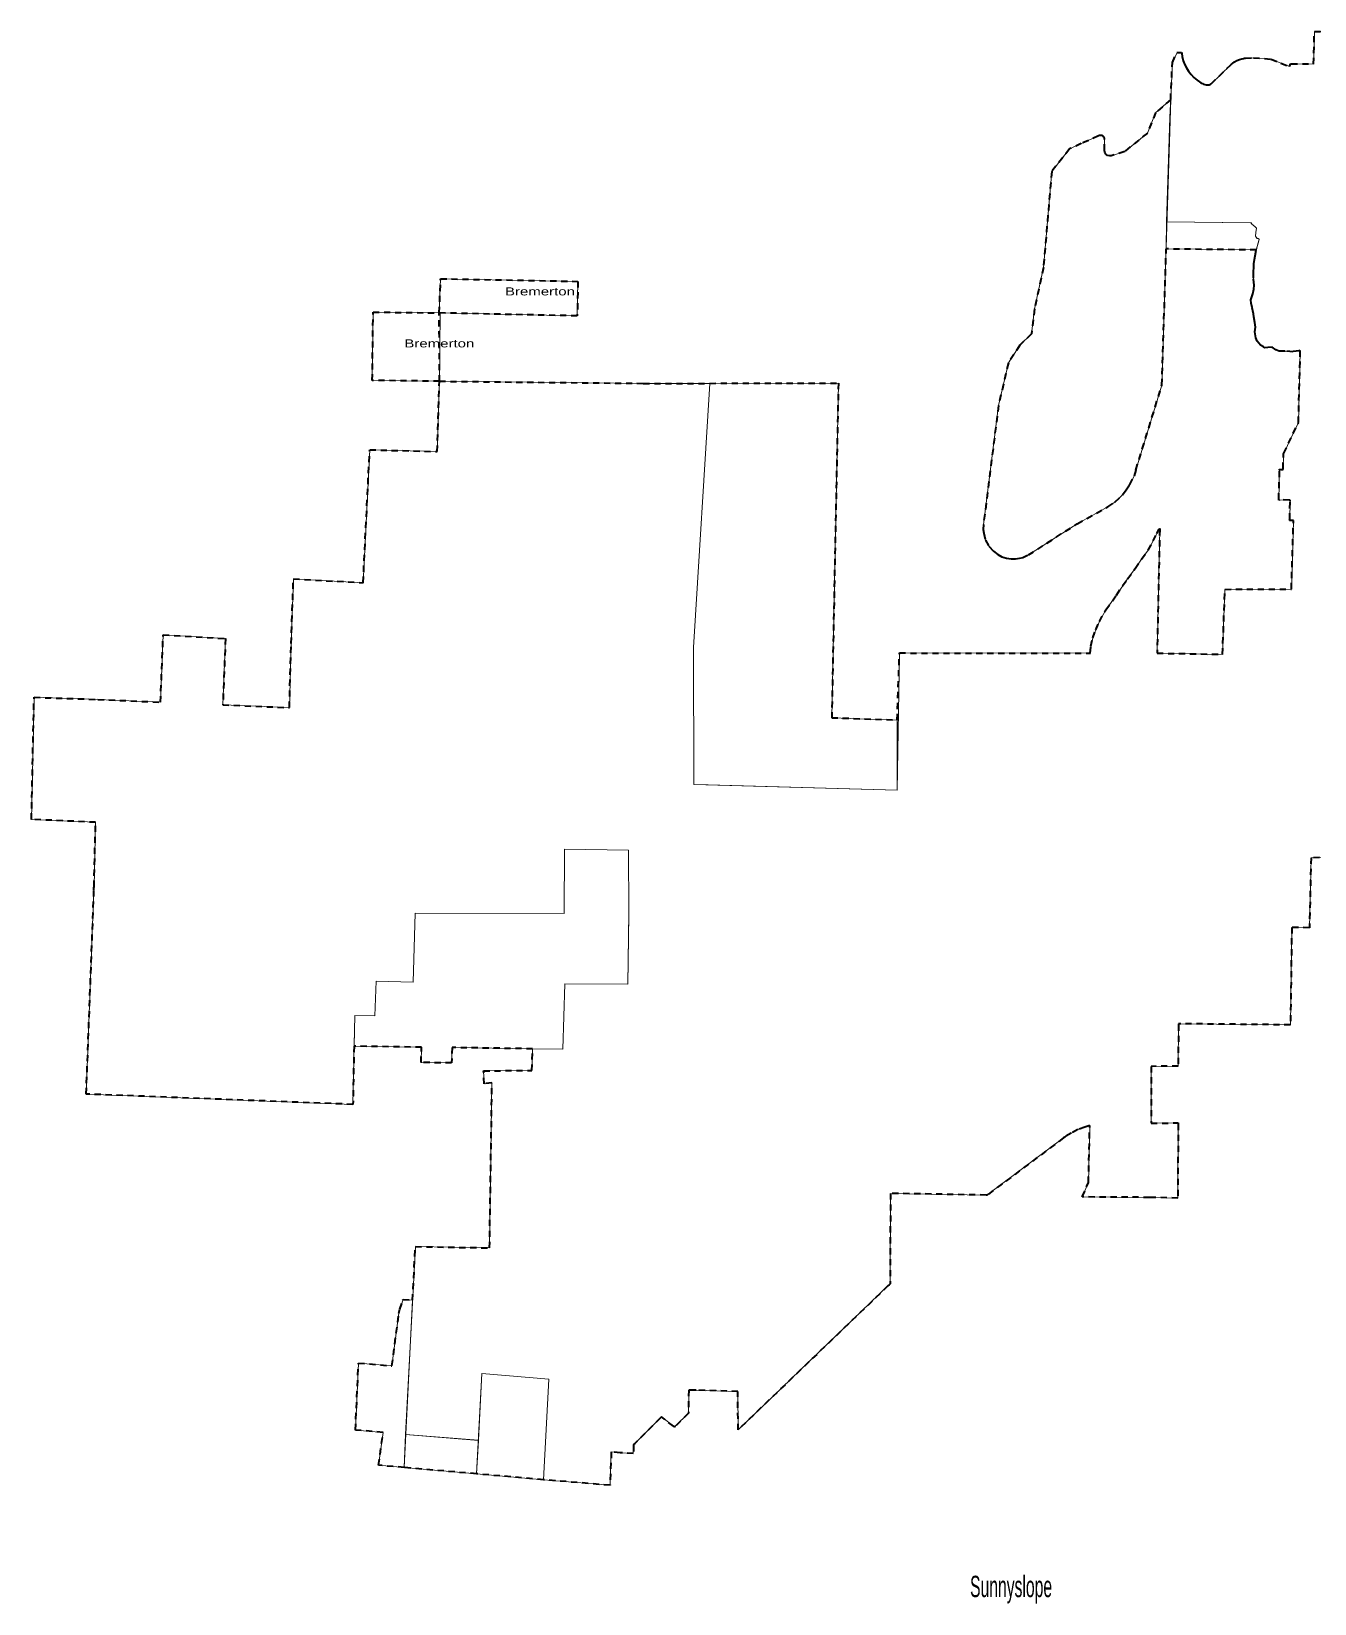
# Model space of a CAD drawing. Header units: feet. Extents: x -903180 to 1023491, y -707744 to 564635.
# Drawn here: x -448081 to -422827, y 3416 to 34361 of the extents above; entities that cross this region are included whole.
import ezdxf

# ---------------------------------------------------------------- set-up
doc = ezdxf.new("R2010")
doc.units = ezdxf.units.FT
doc.header["$LTSCALE"] = 80
doc.linetypes.add('SHORT_DASHED', pattern=[2.7, 1.5, -1.2])
doc.layers.add('13', color=7, linetype='SHORT_DASHED', lineweight=40)
doc.layers.add('58', color=7, linetype='Continuous', lineweight=13)
doc.layers.add('16', color=7, linetype='Continuous')
doc.layers.add('36', color=7, linetype='Continuous')

msp = doc.modelspace()

# ---------------------------------------------------------------- linework, layer by layer
at = {"layer": '13'}
for p, q in [((-423973.16, 30059.54), (-425748.03, 30079.62)), ((-440050.65, 27475.61), (-440054.21, 28819.98)), ((-426345.04, 25728.05), (-426379.63, 25605.87)), ((-427486.71, 12744.3), (-427620.85, 12677.96))]:
    msp.add_line(p, q, dxfattribs=at)
for points in [[(-425658.31, 33019.96), (-425625.1, 33750.92), (-425534.41, 33949.49), (-425465.55, 33948.48), (-425445.09, 33948.18), (-425441.92, 33928.19), (-425432.74, 33870.48), (-425410.25, 33784.91), (-425378.93, 33702.17), (-425350.93, 33646.61), (-425307.65, 33577.45), (-425257.38, 33513.19), (-425200.67, 33454.55), (-425138.13, 33402.15), (-425091.17, 33370.51), (-425063.47, 33351.85), (-425051.17, 33344.07), (-425034.48, 33334.92), (-425010.74, 33324.97), (-424986.08, 33317.55), (-424960.79, 33312.75), (-424935.14, 33310.63), (-424909.4, 33311.19), (-424903.87, 33311.89), (-424882.38, 33314.63), (-424863.87, 33332.25), (-424480.94, 33696.74), (-424459.2, 33717.44), (-424440.94, 33732.43), (-424400.77, 33761.37), (-424355.36, 33787.34), (-424307.48, 33808.43), (-424257.66, 33824.4), (-424226.45, 33830.9), (-424203.31, 33835.72), (-424186.45, 33836.25), (-424030.38, 33841.13), (-423682.34, 33817.03), (-423489.25, 33733.87), (-423318.54, 33673.27), (-423307.8, 33703.26), (-423300.81, 33722.78), (-423280.64, 33723.09), (-422846.9, 33719.48), (-422830.06, 34361.04), (-422550.03, 34358.5)], [(-425658.31, 33019.96), (-425954.8, 32762.23), (-426117.75, 32358.9), (-426563.06, 31998.3), (-426830.3, 31911.47), (-426864.23, 31910.56), (-426899.99, 31921.54), (-426935.12, 31948.53), (-426956.97, 31986.1), (-426961.2, 32020.56), (-426960.33, 32242.96), (-426963.62, 32259.96), (-426972.08, 32277.49), (-426980.33, 32287.85), (-426989.14, 32296.5), (-426998.77, 32303.03), (-427012.97, 32310.22), (-427030.43, 32314.13), (-427045.28, 32314.3), (-427062.74, 32311.36), (-427079.2, 32303.9), (-427419.04, 32152.59), (-427651.08, 32049.28)], [(-427651.08, 32049.28), (-427999.54, 31603.27), (-428164.88, 29713.49), (-428338.07, 28898.69)], [(-440050.65, 27475.61), (-436034.05, 27433.24), (-434729.87, 27434.49), (-432198.81, 27437.89), (-432330.97, 20852.52), (-431042.54, 20807.69), (-430996.64, 22126.9), (-427268.51, 22120.02), (-427246.49, 22119.98), (-427245.83, 22124.88), (-427227.44, 22261.97), (-427191.72, 22426.2), (-427131.54, 22585.32), (-427062.64, 22747.99), (-426935.26, 22979.48), (-426723.97, 23266.84), (-426512.01, 23585.61), (-426358.71, 23787.27), (-426233.2, 23974.72), (-426103.82, 24150.04), (-426000.56, 24331.76), (-425929.96, 24481.75), (-425883.71, 24561.61), (-425874.25, 24577.95), (-425874.6, 24561.61), (-425927.49, 22123.83), (-424637.52, 22100.04), (-424591.33, 23379.61), (-423281.77, 23385.12), (-423242.94, 24714.57), (-423242.35, 24734.5), (-423264.71, 24735.15), (-423298.32, 24736.14), (-423317.27, 24736.69), (-423316.74, 24756.72), (-423307.15, 25116.56), (-423306.62, 25136.56), (-423326.79, 25137.14), (-423511.68, 25142.54), (-423531.68, 25134.52), (-423531.15, 25154.52), (-423515.99, 25723.29), (-423515.46, 25743.29), (-423495.46, 25739.79), (-423465.97, 25738.92), (-423445.97, 25738.34), (-423445.39, 25758.34), (-423438.42, 26019.75), (-423437.74, 26045.5), (-423430.98, 26059.75), (-423145.22, 26662.6), (-423108.32, 28061.02), (-423107.87, 28077.85), (-423127.79, 28075.06), (-423254.72, 28057.3), (-423403.66, 28069.49), (-423522.6, 28065.14), (-423592.71, 28094.33), (-423662.52, 28145.65), (-423745.2, 28140.78), (-423807.8, 28131.61), (-423829.67, 28152.05), (-423893.71, 28183.17), (-423955.01, 28266.59), (-423980.3, 28331.36), (-424002.82, 28450.47), (-423991.49, 28540.9), (-424000.33, 28629.61), (-424024.94, 28742.7), (-424030.18, 28801.16), (-424054.63, 28926.33), (-424075.58, 29013.19), (-424078.74, 29075.65), (-424063.74, 29139.86), (-424044.85, 29193.95), (-424025.4, 29288.29), (-424018.26, 29366.71), (-424028.47, 29501.74), (-424027.43, 29576.21), (-424026.39, 29650.69), (-424025.72, 29698.99), (-424022.44, 29789.55), (-424009.23, 29869.89), (-423994.09, 29944.16), (-423974.44, 30052.6), (-423973.16, 30059.54)], [(-426345.04, 25728.05), (-425830.53, 27401.33), (-425748.03, 30079.62)], [(-440050.65, 27475.61), (-441373.06, 27491.79), (-441356.59, 28837.74), (-440054.21, 28819.98)], [(-428338.07, 28898.69), (-428398.39, 28407.38), (-428630.74, 28183.01), (-428854.04, 27839.15), (-429047.5, 27001.19), (-429344.45, 24654)], [(-427620.85, 12677.96), (-427727.32, 12610.6), (-427744.66, 12599.63), (-427767.32, 12582.65), (-429249.93, 11471.42), (-429269.42, 11456.81), (-429289.93, 11457.16), (-431174.07, 11489.69), (-431182.68, 9726.79), (-431182.78, 9706.82), (-431202.78, 9687.56), (-431223.52, 9667.59), (-434174.46, 6834.06), (-434175.84, 7590.66), (-434995.11, 7618.66), (-435015.11, 7617.78), (-435035.11, 7617.99), (-435144.63, 7619.11), (-435151.3, 7161.87), (-435408.4, 6904.77), (-435425.6, 6887.57), (-435446.83, 6904.77), (-435663.42, 7080.16), (-435679.56, 7093.22), (-435703.42, 7069.36), (-436208.73, 6564.05), (-436228.94, 6543.84), (-436229.45, 6529.61), (-436235.21, 6370.77), (-436492.32, 6385.25), (-436669.41, 6400.71), (-436693.22, 5743.63), (-438002.85, 5853.82), (-439320.68, 5969.74), (-440745.14, 6093.6), (-441248.1, 6138.52), (-441161.02, 6786.2), (-441705.42, 6831.92), (-441643.78, 8150.73), (-440985.2, 8096.17), (-440847.71, 9134.61), (-440830.74, 9208.72), (-440772.44, 9387.94), (-440764.83, 9402.45), (-440580.49, 9386.53), (-440524.23, 10442.98), (-439064.28, 10417.56), (-439016.99, 13663.78), (-439169.82, 13646.33), (-439182.33, 13904.1), (-438231.92, 13907.35), (-438217.49, 14335.87), (-439803.16, 14360.54), (-439810.99, 14058.43), (-440410.99, 14066.18), (-440403.21, 14366.14), (-441732.49, 14388.52), (-441752.82, 13241.12), (-447002.69, 13445.56), (-446851.21, 17466.57), (-446850.91, 17486.92), (-446850.61, 17506.92), (-446849.69, 17526.92), (-446818.26, 18793.84), (-448081.16, 18851.66), (-448029.53, 21254.32), (-446771.66, 21212.6), (-445542.15, 21159.23), (-445487.88, 22485.6), (-444261.99, 22411.39), (-444314.65, 21105.89), (-443004.62, 21051.23), (-442969.84, 22310.82), (-442924.77, 23584.34), (-441553.02, 23510.69), (-441423.62, 26127.3), (-440092.64, 26090.65), (-440050.65, 27475.61)], [(-428459.05, 24056.53), (-427499.44, 24669.22), (-426894.21, 25004.71), (-426755.99, 25097.63), (-426606.06, 25241.53), (-426532.62, 25336.44), (-426465.31, 25440.54), (-426379.63, 25605.87)], [(-429344.45, 24654), (-429350.43, 24559.57), (-429339.74, 24482.86), (-429305.86, 24347.29), (-429234.55, 24224.21), (-429147.2, 24127.88), (-429058.06, 24063.66), (-428984.96, 24022.63), (-428892.26, 23994.09), (-428799.56, 23978.04), (-428715.77, 23979.82), (-428583.84, 23999.44), (-428459.05, 24056.53)], [(-422511.1, 18101.83), (-422896.02, 18095.24), (-422928.82, 16719.72), (-423275.55, 16726.61), (-423302.46, 14806.95), (-425487.1, 14828.63), (-425507.1, 14828.83), (-425507.16, 14808.06), (-425509.61, 13996.95), (-426044.32, 13990.61), (-426044.34, 12871.12), (-425533.04, 12877.17), (-425513.04, 12877.41), (-425513.1, 12857.41), (-425517.46, 11398.12), (-426073.66, 11410.9), (-427398.95, 11420.36), (-427277.1, 11704.12), (-427251.56, 12823.13), (-427346.38, 12796.27), (-427486.71, 12744.3)]]:
    msp.add_lwpolyline(points, dxfattribs=at)
msp.add_lwpolyline([(-440054.21, 28819.98), (-440028.46, 29492.93), (-437326.19, 29442.23), (-437339.22, 28762.36)], close=True, dxfattribs=at)
at = {"layer": '58'}
for points in [[(-422550.03, 34358.5), (-422830.06, 34361.04), (-422846.9, 33719.48), (-423280.64, 33723.09), (-423300.81, 33722.78), (-423307.8, 33703.26), (-423318.54, 33673.27), (-423489.25, 33733.87), (-423682.34, 33817.03), (-424030.38, 33841.13), (-424186.45, 33836.25), (-424203.31, 33835.72), (-424226.45, 33830.9), (-424257.66, 33824.4), (-424307.48, 33808.43), (-424355.36, 33787.34), (-424400.77, 33761.37), (-424440.94, 33732.43), (-424459.2, 33717.44), (-424480.94, 33696.74), (-424863.87, 33332.25), (-424882.38, 33314.63), (-424903.87, 33311.89), (-424909.4, 33311.19), (-424935.14, 33310.63), (-424960.79, 33312.75), (-424986.08, 33317.55), (-425010.74, 33324.97), (-425034.48, 33334.92), (-425051.17, 33344.07), (-425063.47, 33351.85), (-425091.17, 33370.51), (-425138.13, 33402.15), (-425200.67, 33454.55), (-425257.38, 33513.19), (-425307.65, 33577.45), (-425350.93, 33646.61), (-425378.93, 33702.17), (-425410.25, 33784.91), (-425432.74, 33870.48), (-425441.92, 33928.19), (-425445.09, 33948.18), (-425465.55, 33948.48), (-425534.41, 33949.49), (-425625.1, 33750.92), (-425674.22, 32669.77), (-425741.76, 30611.19), (-424092.88, 30593.83), (-424072.95, 30593.62), (-424063.05, 30573.47), (-424059.96, 30567.19), (-424002.13, 30524.09), (-423968.27, 30491.74), (-423983.7, 30401.01), (-423990.75, 30328.64), (-423963.08, 30289.99), (-423934.96, 30283.56), (-423917.02, 30269.2), (-423931.94, 30211.03), (-423959.25, 30130.9), (-423974.44, 30052.6), (-423994.09, 29944.16), (-424009.23, 29869.89), (-424022.44, 29789.55), (-424025.72, 29698.99), (-424026.39, 29650.69), (-424027.43, 29576.21), (-424028.47, 29501.74), (-424018.26, 29366.71), (-424025.4, 29288.29), (-424044.85, 29193.95), (-424063.74, 29139.86), (-424078.74, 29075.65), (-424075.58, 29013.19), (-424054.63, 28926.33), (-424030.18, 28801.16), (-424024.94, 28742.7), (-424000.33, 28629.61), (-423991.49, 28540.9), (-424002.82, 28450.47), (-423980.3, 28331.36), (-423955.01, 28266.59), (-423893.71, 28183.17), (-423829.67, 28152.05), (-423807.8, 28131.61), (-423745.2, 28140.78), (-423662.52, 28145.65), (-423592.71, 28094.33), (-423522.6, 28065.14), (-423403.66, 28069.49), (-423254.72, 28057.3), (-423127.79, 28075.06), (-423107.87, 28077.85), (-423108.32, 28061.02), (-423145.22, 26662.6), (-423430.98, 26059.75), (-423437.74, 26045.5), (-423438.42, 26019.75), (-423445.39, 25758.34), (-423445.97, 25738.34)], [(-423531.68, 25134.52), (-423511.68, 25142.54), (-423326.79, 25137.14), (-423306.62, 25136.56), (-423307.15, 25116.56), (-423316.74, 24756.72), (-423317.27, 24736.69), (-423298.32, 24736.14), (-423264.71, 24735.15), (-423242.35, 24734.5), (-423242.94, 24714.57), (-423281.77, 23385.12), (-424591.33, 23379.61), (-424637.52, 22100.04), (-425927.49, 22123.83), (-425874.6, 24561.61), (-425874.25, 24577.95), (-425883.71, 24561.61), (-425929.96, 24481.75), (-426000.56, 24331.76), (-426103.82, 24150.04), (-426233.2, 23974.72), (-426358.71, 23787.27), (-426512.01, 23585.61), (-426723.97, 23266.84), (-426935.26, 22979.48), (-427062.64, 22747.99), (-427131.54, 22585.32), (-427191.72, 22426.2), (-427227.44, 22261.97), (-427245.83, 22124.88), (-427246.49, 22119.98), (-427268.51, 22120.02), (-430996.64, 22126.9), (-431039.32, 19426.99), (-434764.77, 19530.08), (-434784.77, 19530.16), (-434804.77, 19530.77), (-435045.76, 19538.07), (-435053.46, 22235.4), (-434729.87, 27434.49), (-436034.05, 27433.24), (-440050.65, 27475.61), (-440092.64, 26090.65), (-441423.62, 26127.3), (-441553.02, 23510.69), (-442924.77, 23584.34), (-442969.84, 22310.82), (-443004.62, 21051.23), (-444314.65, 21105.89), (-444261.99, 22411.39), (-445487.88, 22485.6), (-445542.15, 21159.23), (-446771.66, 21212.6), (-448029.53, 21254.32), (-448081.16, 18851.66), (-446818.26, 18793.84), (-446849.69, 17526.92), (-446850.61, 17506.92), (-446850.91, 17486.92), (-446851.21, 17466.57), (-447002.69, 13445.56), (-441752.82, 13241.12), (-441716.56, 14994.39), (-441320.67, 14986.19), (-441298.53, 15664.19), (-440567.92, 15644.73), (-440529.05, 17006.87), (-437599.25, 16997.37), (-437591.26, 18265.31), (-436331.96, 18248.75), (-436325.33, 17013.37), (-436325.24, 16997.38), (-436325.53, 16973.37), (-436341.78, 15607.87), (-437586.38, 15614.24), (-437621.58, 14330.58), (-438217.49, 14335.87), (-438231.92, 13907.35), (-439182.33, 13904.1), (-439169.82, 13646.33), (-439016.99, 13663.78), (-439064.28, 10417.56), (-440524.23, 10442.98), (-440718.81, 6745.89), (-439283.8, 6630.51), (-439214.73, 7942.78), (-437898.73, 7832.06), (-438002.85, 5853.82), (-436693.22, 5743.63), (-436669.41, 6400.71), (-436492.32, 6385.25), (-436235.21, 6370.77), (-436229.45, 6529.61), (-436228.94, 6543.84), (-436208.73, 6564.05), (-435703.42, 7069.36), (-435679.56, 7093.22), (-435663.42, 7080.16), (-435446.83, 6904.77), (-435425.6, 6887.57)], [(-423445.97, 25738.34), (-423515.46, 25743.29), (-423516.06, 25723.29), (-423531.21, 25154.52), (-423531.68, 25134.52)], [(-435425.6, 6887.57), (-435408.4, 6904.77), (-435151.3, 7161.87), (-435144.63, 7619.11), (-435035.11, 7617.99), (-435015.11, 7617.78), (-434995.11, 7618.66), (-434175.84, 7590.66), (-434174.46, 6834.06), (-431223.52, 9667.59), (-431202.78, 9687.56), (-431182.78, 9706.82), (-431182.68, 9726.79), (-431174.07, 11489.69), (-429289.93, 11457.16), (-429269.42, 11456.81), (-429249.93, 11471.42), (-427767.32, 12582.65), (-427744.66, 12599.63), (-427727.32, 12610.6), (-427620.85, 12677.96), (-427486.71, 12744.3), (-427346.38, 12796.27), (-427251.56, 12823.13), (-427277.1, 11704.12), (-427398.95, 11420.36), (-426073.66, 11410.9), (-425517.46, 11398.12), (-425513.1, 12857.41), (-425513.04, 12877.41), (-425533.04, 12877.17), (-426044.34, 12871.12), (-426044.32, 13990.61), (-425509.61, 13996.95), (-425507.16, 14808.06), (-425507.1, 14828.83), (-425487.1, 14828.63), (-423302.46, 14806.95), (-423275.55, 16726.61), (-422928.82, 16719.72), (-422896.02, 18095.24), (-422511.1, 18101.83)]]:
    msp.add_lwpolyline(points, dxfattribs=at)
for points in [[(-425658.31, 33019.96), (-425830.53, 27401.33), (-426345.04, 25728.05), (-426379.63, 25605.87), (-426465.31, 25440.54), (-426532.62, 25336.44), (-426570.04, 25289.23), (-426606.06, 25241.53), (-426755.99, 25097.63), (-426894.21, 25004.71), (-427499.44, 24669.22), (-428459.05, 24056.53), (-428583.84, 23999.44), (-428715.77, 23979.82), (-428799.56, 23978.04), (-428892.26, 23994.09), (-428984.96, 24022.63), (-429058.06, 24063.66), (-429147.2, 24127.88), (-429234.55, 24224.21), (-429305.86, 24347.29), (-429332.22, 24452.31), (-429350.43, 24559.57), (-429344.45, 24654), (-429047.5, 27001.19), (-428854.04, 27839.15), (-428630.74, 28183.01), (-428398.39, 28407.38), (-428338.07, 28898.69), (-428164.88, 29713.49), (-427999.54, 31603.27), (-427651.08, 32049.28), (-427079.2, 32303.9), (-427051.56, 32314.81), (-427001.88, 32308.31), (-426979.2, 32288.86), (-426960.32, 32245.47), (-426963.78, 32128.75), (-426961.2, 32020.56), (-426956.97, 31986.1), (-426935.12, 31948.53), (-426899.99, 31921.54), (-426864.23, 31910.56), (-426830.3, 31911.47), (-426563.06, 31998.3), (-426117.75, 32358.9), (-425954.8, 32762.23)], [(-423973.16, 30059.54), (-423959.25, 30130.9), (-423917.02, 30269.2), (-423934.96, 30283.56), (-423959.16, 30285.23), (-423990.75, 30328.64), (-423983.7, 30401.01), (-423968.27, 30491.74), (-424002.13, 30524.09), (-424059.96, 30567.19), (-424072.95, 30593.62), (-425741.76, 30611.19), (-425750.5, 30079.65)], [(-440028.46, 29492.93), (-437326.19, 29442.23), (-437339.22, 28762.36), (-440054.21, 28819.98)], [(-440034.21, 28819.74), (-440050.65, 27475.61), (-441373.06, 27491.8), (-441356.61, 28835.92)], [(-432330.97, 20852.52), (-431042.54, 20807.69), (-431039.32, 19426.99), (-435045.76, 19538.07), (-435053.46, 22235.4), (-434729.87, 27434.49), (-432198.81, 27437.89)], [(-441716.56, 14994.39), (-441320.67, 14986.19), (-441298.53, 15664.19), (-440567.92, 15644.73), (-440529.05, 17006.87), (-437599.25, 16997.37), (-437591.26, 18265.31), (-436331.96, 18248.75), (-436325.33, 17013.37), (-436341.78, 15607.87), (-437586.38, 15614.24), (-437621.58, 14330.58), (-438217.49, 14335.87), (-439803.16, 14360.54), (-439810.99, 14058.43), (-440410.99, 14066.18), (-440403.21, 14366.14), (-441732.49, 14388.52)], [(-441643.78, 8150.73), (-440985.2, 8096.17), (-440847.71, 9134.61), (-440772.44, 9387.94), (-440764.83, 9402.45), (-440580.49, 9386.53), (-440745.14, 6093.6), (-441248.1, 6138.52), (-441161.02, 6786.2), (-441705.42, 6831.92)], [(-437898.73, 7832.06), (-438002.85, 5853.82), (-439320.68, 5969.74), (-439214.73, 7942.78)], [(-440745.14, 6093.6), (-440720, 6744.35), (-439285.3, 6628.57), (-439320.68, 5969.74)]]:
    msp.add_lwpolyline(points, close=True, dxfattribs=at)

# ---------------------------------------------------------------- texts
at = {"layer": '16', "width": 0.55}
msp.add_text('Sunnyslope', height=420, dxfattribs=at).set_placement((-429607.23, 3542.92))
at = {"layer": '36', "width": 1.4}
for p in [(-438760.81, 29165.14), (-440741.43, 28141.82)]:
    msp.add_text('Bremerton', height=157.5, dxfattribs=at).set_placement(p)

doc.saveas('drawing.dxf')
